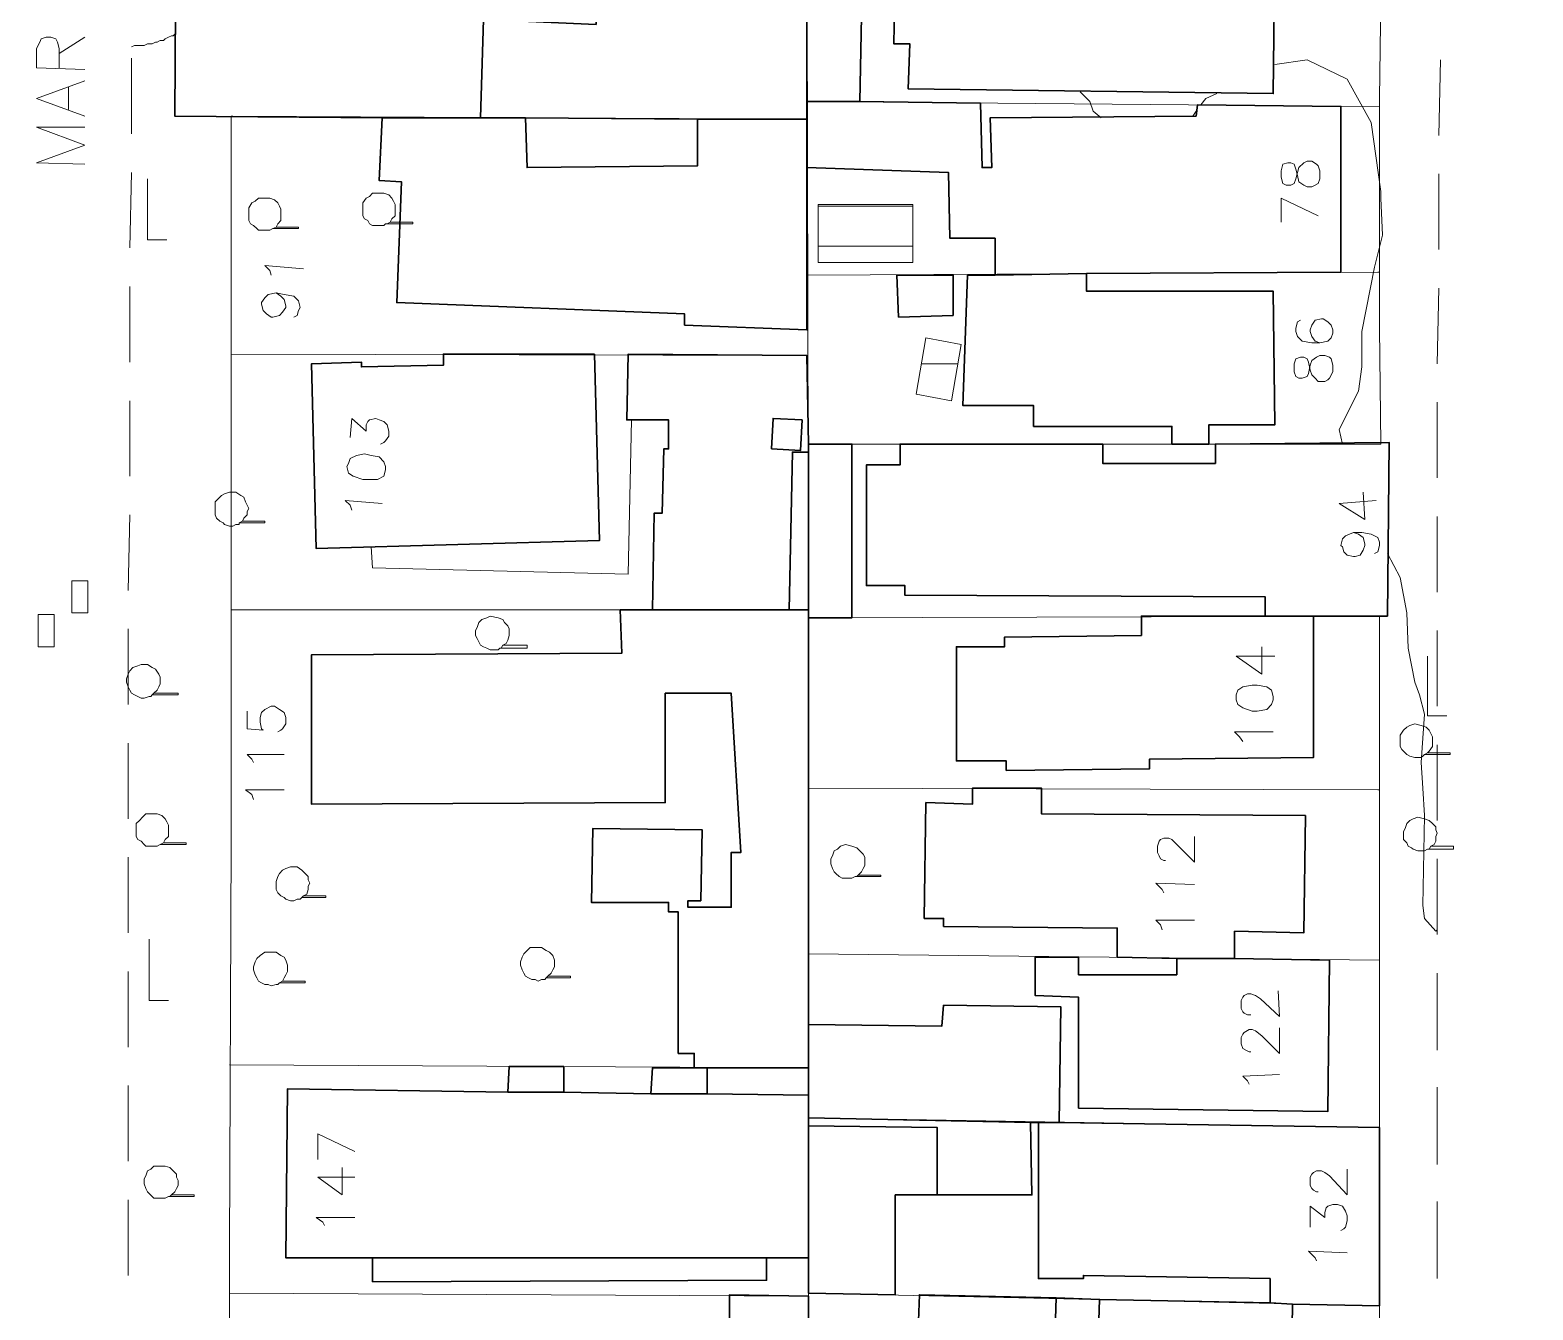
# Model space of a CAD drawing. Extents: x -2391 to 32076, y -11492 to 5852.
# Drawn here: x 4446.3 to 4525.4, y -1587.4 to -1520 of the extents above; entities that cross this region are included whole.
import ezdxf

# ---------------------------------------------------------------- set-up
doc = ezdxf.new("R2010")
doc.units = 0
doc.header["$LTSCALE"] = 7
for name, color, linetype in [('ALVE-CT', 3, 'CONTINUOUS'), ('PDF2_A101 - EDIFICACAO', 7, 'CONTINUOUS'), ('PDF2_A103 - PROJECAO_1', 7, 'CONTINUOUS'), ('PDF2_A112 - PRISMA_VENTILACAO', 7, 'CONTINUOUS'), ('PDF2_A118 - PISCINA', 7, 'CONTINUOUS'), ('PDF2_A123 - N DE PORTA', 7, 'CONTINUOUS'), ('PDF2_A124 - MURO', 7, 'CONTINUOUS'), ('PDF2_C301 - MEIO_FIO_2D', 7, 'CONTINUOUS'), ('PDF2_C307 - TXT_NOME_LOGRADOURO', 7, 'CONTINUOUS'), ('PDF2_C317 - BOCA_LOBO', 7, 'CONTINUOUS'), ('PDF2_F601 - LIMITE_VEGETACAO', 7, 'CONTINUOUS'), ('PDF2_F602 - ARVORE_ISOLADA', 7, 'CONTINUOUS'), ('PDF2_I903 - POSTE', 7, 'CONTINUOUS'), ('PDF2_N1402 - CURVA_INTERMEDIARIA', 7, 'CONTINUOUS')]:
    doc.layers.add(name, color=color, linetype=linetype)

msp = doc.modelspace()

# ---------------------------------------------------------------- linework, layer by layer
at = {"layer": 'ALVE-CT'}
msp.add_circle((4550.796, -1271.53), 500, dxfattribs=at)
at = {"layer": 'PDF2_A101 - EDIFICACAO', "lineweight": 30}
for points in [[(4487.215, -1523.746), (4487.215, -1524.677), (4481.458, -1524.677), (4472.398, -1524.592), (4470.028, -1524.592), (4464.863, -1524.592), (4453.941, -1524.508), (4454.026, -1510.199), (4460.799, -1510.199), (4469.52, -1510.199), (4475.362, -1510.199), (4487.215, -1510.284), (4487.215, -1510.623), (4487.215, -1513.247), (4487.215, -1514.771)], [(4490.178, -1514.771), (4490.009, -1523.746), (4487.215, -1523.746), (4487.215, -1514.771)], [(4494.665, -1514.856), (4498.475, -1514.856), (4498.475, -1515.618), (4511.852, -1515.787), (4511.768, -1523.323), (4492.549, -1523.069), (4492.633, -1520.698), (4491.787, -1520.698), (4491.871, -1516.888), (4492.887, -1516.888), (4492.887, -1515.872), (4493.311, -1515.872), (4493.395, -1514.771)], [(4490.009, -1523.746), (4496.359, -1523.831), (4496.443, -1527.217), (4496.951, -1527.217), (4496.867, -1524.592), (4507.704, -1524.508), (4507.788, -1523.915), (4515.324, -1524), (4515.324, -1532.72), (4501.946, -1532.805), (4497.121, -1532.89), (4497.121, -1530.942), (4494.75, -1530.942), (4494.665, -1527.471), (4487.215, -1527.217), (4487.215, -1524.677), (4487.215, -1523.746)], [(4470.028, -1524.592), (4472.398, -1524.592), (4472.483, -1527.217), (4481.458, -1527.132), (4481.458, -1524.677), (4487.215, -1524.677), (4487.215, -1527.217), (4487.215, -1535.768), (4480.78, -1535.514), (4480.78, -1534.922), (4465.625, -1534.329), (4465.879, -1527.979), (4464.694, -1527.894), (4464.863, -1524.592)], [(4494.919, -1535.006), (4492.041, -1535.091), (4491.956, -1532.89), (4494.919, -1532.89)], [(4497.121, -1532.89), (4501.946, -1532.805), (4501.946, -1533.736), (4511.768, -1533.736), (4511.852, -1540.763), (4508.381, -1540.763), (4508.381, -1541.779), (4506.434, -1541.779), (4506.434, -1540.848), (4499.153, -1540.848), (4499.153, -1539.748), (4495.427, -1539.748), (4495.681, -1532.89)], [(4476.039, -1537.038), (4476.293, -1546.859), (4461.392, -1547.283), (4461.138, -1537.546), (4463.763, -1537.462), (4463.763, -1537.716), (4468.08, -1537.631), (4468.08, -1537.038)], [(4487.299, -1541.779), (4487.299, -1542.203), (4486.453, -1542.203), (4486.283, -1550.5), (4479.087, -1550.5), (4479.172, -1545.42), (4479.595, -1545.42), (4479.68, -1542.033), (4479.934, -1542.033), (4479.934, -1540.509), (4477.732, -1540.509), (4477.817, -1537.038), (4487.215, -1537.123)], [(4485.352, -1542.033), (4486.876, -1542.118), (4486.961, -1540.509), (4485.437, -1540.425)], [(4487.299, -1550.923), (4487.299, -1550.754), (4487.299, -1550.5), (4487.299, -1542.203), (4487.299, -1541.779), (4489.585, -1541.779), (4489.585, -1550.923)], [(4513.884, -1550.839), (4511.344, -1550.839), (4511.344, -1549.823), (4492.379, -1549.738), (4492.379, -1549.23), (4490.347, -1549.23), (4490.347, -1542.88), (4492.125, -1542.88), (4492.125, -1541.779), (4502.793, -1541.779), (4502.793, -1542.795), (4508.72, -1542.795), (4508.72, -1541.779), (4517.863, -1541.695), (4517.779, -1550.839)], [(4479.087, -1550.5), (4486.283, -1550.5), (4487.299, -1550.5), (4487.299, -1550.754), (4487.299, -1550.923), (4487.299, -1572.344), (4487.299, -1574.629), (4481.966, -1574.629), (4481.288, -1574.629), (4481.288, -1573.867), (4480.442, -1573.867), (4480.442, -1566.417), (4479.934, -1566.417), (4479.934, -1565.909), (4475.87, -1565.909), (4475.954, -1562.014), (4481.712, -1562.099), (4481.627, -1565.824), (4480.95, -1565.824), (4480.95, -1566.163), (4483.236, -1566.163), (4483.236, -1563.284), (4483.744, -1563.284), (4483.236, -1554.903), (4479.764, -1554.903), (4479.764, -1560.66), (4461.138, -1560.744), (4461.138, -1552.871), (4477.478, -1552.786), (4477.394, -1550.5)], [(4511.344, -1550.839), (4513.884, -1550.839), (4513.884, -1558.289), (4505.248, -1558.374), (4505.248, -1558.882), (4497.713, -1558.966), (4497.713, -1558.458), (4495.089, -1558.458), (4495.089, -1552.447), (4497.629, -1552.447), (4497.629, -1551.939), (4504.825, -1551.855), (4504.825, -1550.839)], [(4509.736, -1568.872), (4506.688, -1568.872), (4503.555, -1568.788), (4503.555, -1567.264), (4494.411, -1567.179), (4494.411, -1566.756), (4493.395, -1566.756), (4493.48, -1560.66), (4495.935, -1560.744), (4495.935, -1559.898), (4499.576, -1559.898), (4499.576, -1561.252), (4513.461, -1561.337), (4513.376, -1567.518), (4509.736, -1567.433)], [(4506.688, -1568.872), (4509.736, -1568.872), (4514.731, -1568.957), (4514.646, -1576.915), (4501.523, -1576.746), (4501.523, -1570.904), (4499.237, -1570.82), (4499.237, -1568.788), (4501.523, -1568.788), (4501.523, -1569.719), (4506.688, -1569.719)], [(4500.507, -1577.508), (4499.407, -1577.508), (4498.983, -1577.508), (4487.299, -1577.254), (4487.299, -1576.069), (4487.299, -1574.629), (4487.299, -1572.344), (4494.327, -1572.428), (4494.411, -1571.328), (4500.592, -1571.412)], [(4474.43, -1574.545), (4474.43, -1575.899), (4479.002, -1575.984), (4479.087, -1574.629), (4481.288, -1574.629), (4481.966, -1574.629), (4481.966, -1575.984), (4487.299, -1576.069), (4487.299, -1577.254), (4487.299, -1577.677), (4487.299, -1584.62), (4485.098, -1584.62), (4485.098, -1585.805), (4464.355, -1585.89), (4464.355, -1584.62), (4459.783, -1584.62), (4459.868, -1575.73), (4471.467, -1575.899), (4471.552, -1574.545)], [(4498.983, -1577.508), (4499.068, -1581.318), (4494.073, -1581.318), (4491.871, -1581.318), (4491.871, -1586.567), (4487.299, -1586.483), (4487.299, -1584.62), (4487.299, -1577.677), (4487.299, -1577.254)], [(4500.507, -1577.508), (4517.356, -1577.762), (4517.356, -1587.16), (4512.784, -1587.075), (4511.598, -1586.991), (4511.598, -1585.721), (4501.777, -1585.551), (4501.777, -1585.721), (4499.407, -1585.721), (4499.407, -1577.508)], [(4487.299, -1595.626), (4487.299, -1598.251), (4481.966, -1598.336), (4479.002, -1598.336), (4479.002, -1594.272), (4480.018, -1594.272), (4480.018, -1588.091), (4483.151, -1588.091), (4483.151, -1586.567), (4487.299, -1586.652)], [(4511.598, -1586.991), (4512.784, -1587.075), (4512.699, -1592.917), (4517.356, -1593.002), (4517.356, -1595.88), (4512.022, -1595.88), (4505.248, -1595.796), (4505.248, -1594.949), (4497.713, -1594.695), (4497.629, -1595.711), (4492.803, -1595.711), (4493.141, -1586.567), (4500.338, -1586.737), (4500.253, -1589.531), (4502.539, -1589.531), (4502.624, -1586.821)]]:
    msp.add_lwpolyline(points, close=True, dxfattribs=at)
at = {"layer": 'PDF2_A103 - PROJECAO_1', "lineweight": 30}
for points in [[(4469.52, -1510.199), (4475.362, -1510.199), (4487.215, -1510.284), (4487.215, -1510.623), (4487.215, -1513.247), (4487.215, -1514.771), (4487.215, -1523.746), (4487.215, -1524.677), (4481.458, -1524.677), (4472.398, -1524.592), (4470.028, -1524.592), (4470.197, -1519.428), (4476.124, -1519.682), (4476.378, -1513.925), (4460.715, -1513.332), (4460.799, -1510.199)], [(4471.467, -1575.899), (4474.43, -1575.899), (4479.002, -1575.984), (4481.966, -1575.984), (4487.299, -1576.069), (4487.299, -1577.254), (4487.299, -1577.677), (4487.299, -1584.62), (4485.098, -1584.62), (4464.355, -1584.62), (4459.783, -1584.62), (4459.868, -1575.73)], [(4494.073, -1581.318), (4491.871, -1581.318), (4491.871, -1586.567), (4487.299, -1586.483), (4487.299, -1584.62), (4487.299, -1577.677), (4494.073, -1577.762)]]:
    msp.add_lwpolyline(points, close=True, dxfattribs=at)
at = {"layer": 'PDF2_A112 - PRISMA_VENTILACAO', "lineweight": 30}
for points in [[(4485.352, -1542.033), (4485.437, -1540.425), (4486.961, -1540.509), (4486.876, -1542.118)], [(4500.338, -1586.737), (4502.624, -1586.821), (4502.539, -1589.531), (4500.253, -1589.531)]]:
    msp.add_lwpolyline(points, close=True, dxfattribs=at)
at = {"layer": 'PDF2_A118 - PISCINA', "lineweight": 9}
for points in [[(4487.807, -1529.164), (4492.803, -1529.164), (4492.803, -1532.212), (4487.807, -1532.212)], [(4492.972, -1539.155), (4493.48, -1536.192), (4495.343, -1536.53), (4494.835, -1539.494)]]:
    msp.add_lwpolyline(points, close=True, dxfattribs=at)
for points in [[(4487.807, -1529.249), (4492.803, -1529.249)], [(4487.807, -1531.366), (4492.803, -1531.366)], [(4493.226, -1537.546), (4495.173, -1537.546)]]:
    msp.add_lwpolyline(points, dxfattribs=at)
at = {"layer": 'PDF2_A123 - N DE PORTA', "lineweight": 9}
for points in [[(4512.191, -1527.725), (4512.276, -1528.064), (4512.445, -1528.148), (4512.699, -1528.148), (4512.868, -1528.064), (4512.953, -1527.81), (4513.038, -1527.471), (4513.122, -1527.217), (4513.376, -1526.963), (4513.546, -1526.878), (4513.8, -1526.878), (4514.054, -1527.048), (4514.138, -1527.132), (4514.223, -1527.386), (4514.223, -1527.81), (4514.138, -1528.064), (4513.969, -1528.148), (4513.8, -1528.233), (4513.546, -1528.233), (4513.376, -1528.148), (4513.122, -1527.979), (4513.038, -1527.64), (4512.953, -1527.302), (4512.868, -1527.048), (4512.699, -1526.963), (4512.53, -1526.963), (4512.276, -1527.048), (4512.191, -1527.386)], [(4512.868, -1537.97), (4512.953, -1538.224), (4513.122, -1538.308), (4513.292, -1538.308), (4513.546, -1538.224), (4513.63, -1538.054), (4513.715, -1537.631), (4513.8, -1537.377), (4514.054, -1537.208), (4514.223, -1537.123), (4514.477, -1537.123), (4514.731, -1537.208), (4514.816, -1537.292), (4514.9, -1537.631), (4514.9, -1537.97), (4514.731, -1538.308), (4514.646, -1538.393), (4514.477, -1538.478), (4514.138, -1538.478), (4513.969, -1538.308), (4513.8, -1538.139), (4513.715, -1537.885), (4513.63, -1537.462), (4513.546, -1537.292), (4513.376, -1537.208), (4513.207, -1537.208), (4512.953, -1537.292), (4512.868, -1537.546)], [(4463.001, -1542.965), (4463.085, -1543.303), (4463.339, -1543.473), (4463.847, -1543.642), (4464.101, -1543.642), (4464.609, -1543.642), (4464.948, -1543.473), (4465.033, -1543.134), (4465.033, -1542.965), (4464.948, -1542.711), (4464.694, -1542.457), (4464.271, -1542.372), (4463.932, -1542.287), (4463.509, -1542.372), (4463.17, -1542.541), (4463.085, -1542.795)], [(4509.82, -1555.241), (4509.905, -1555.495), (4510.159, -1555.665), (4510.667, -1555.834), (4510.921, -1555.834), (4511.429, -1555.749), (4511.683, -1555.495), (4511.768, -1555.241), (4511.768, -1555.072), (4511.683, -1554.733), (4511.429, -1554.564), (4510.921, -1554.479), (4510.667, -1554.479), (4510.159, -1554.564), (4509.905, -1554.733), (4509.82, -1554.987)]]:
    msp.add_lwpolyline(points, close=True, dxfattribs=at)
for points in [[(4514.138, -1529.757), (4512.191, -1528.826), (4512.191, -1530.096)], [(4459.021, -1532.89), (4458.937, -1532.636), (4458.683, -1532.382), (4460.715, -1532.551)], [(4459.275, -1533.821), (4459.529, -1533.99), (4459.699, -1534.16), (4459.783, -1534.498), (4459.783, -1534.583), (4459.614, -1534.837), (4459.445, -1535.006), (4459.106, -1535.091), (4459.021, -1535.091), (4458.767, -1534.922), (4458.598, -1534.752), (4458.513, -1534.414), (4458.513, -1534.329), (4458.683, -1534.075), (4458.852, -1533.906), (4459.275, -1533.821), (4459.699, -1533.906), (4460.207, -1533.99), (4460.461, -1534.244), (4460.545, -1534.583), (4460.461, -1534.752), (4460.376, -1535.006), (4460.207, -1535.091)], [(4513.207, -1535.26), (4513.038, -1535.345), (4512.953, -1535.684), (4512.953, -1535.853), (4513.038, -1536.107), (4513.292, -1536.361), (4513.8, -1536.446), (4514.223, -1536.446), (4514.646, -1536.361), (4514.816, -1536.192), (4514.9, -1535.938), (4514.9, -1535.768), (4514.816, -1535.514), (4514.646, -1535.345), (4514.392, -1535.176), (4514.308, -1535.176), (4513.969, -1535.26), (4513.8, -1535.514), (4513.715, -1535.768), (4513.715, -1535.853), (4513.8, -1536.107), (4513.969, -1536.361), (4514.223, -1536.446)], [(4463.17, -1541.441), (4463.255, -1540.425), (4464.017, -1541.102), (4464.017, -1540.763), (4464.101, -1540.594), (4464.186, -1540.509), (4464.525, -1540.425), (4464.694, -1540.509), (4464.948, -1540.594), (4465.117, -1540.763), (4465.202, -1541.102), (4465.202, -1541.356), (4465.033, -1541.61), (4464.948, -1541.695), (4464.779, -1541.779)], [(4517.186, -1544.743), (4515.239, -1544.912), (4516.594, -1545.759), (4516.509, -1544.319)], [(4463.255, -1545.251), (4463.17, -1544.997), (4462.916, -1544.743), (4464.863, -1544.912)], [(4516.001, -1546.436), (4516.255, -1546.521), (4516.509, -1546.69), (4516.594, -1547.029), (4516.594, -1547.113), (4516.509, -1547.367), (4516.34, -1547.621), (4516.086, -1547.706), (4516.001, -1547.706), (4515.662, -1547.621), (4515.493, -1547.452), (4515.408, -1547.198), (4515.324, -1547.113), (4515.408, -1546.775), (4515.578, -1546.605), (4516.001, -1546.436), (4516.424, -1546.436), (4516.932, -1546.521), (4517.271, -1546.69), (4517.356, -1546.944), (4517.356, -1547.113), (4517.271, -1547.452), (4517.102, -1547.537)], [(4511.852, -1552.955), (4509.82, -1552.955), (4511.175, -1553.887), (4511.175, -1552.447)], [(4457.751, -1555.834), (4457.751, -1556.765), (4458.598, -1556.85), (4458.513, -1556.765), (4458.429, -1556.427), (4458.429, -1556.173), (4458.513, -1555.919), (4458.683, -1555.749), (4459.021, -1555.58), (4459.191, -1555.58), (4459.445, -1555.749), (4459.699, -1555.919), (4459.783, -1556.173), (4459.783, -1556.511), (4459.614, -1556.765), (4459.529, -1556.85), (4459.36, -1556.935)], [(4510.159, -1557.442), (4509.99, -1557.188), (4509.736, -1556.935), (4511.768, -1556.935)], [(4458.09, -1558.543), (4458.005, -1558.374), (4457.751, -1558.12), (4459.699, -1558.12)], [(4458.09, -1560.49), (4458.005, -1560.236), (4457.667, -1559.982), (4459.699, -1559.982)], [(4506.095, -1563.708), (4506.01, -1563.708), (4505.841, -1563.623), (4505.756, -1563.454), (4505.672, -1563.284), (4505.672, -1562.946), (4505.756, -1562.692), (4505.841, -1562.607), (4506.01, -1562.522), (4506.264, -1562.522), (4506.434, -1562.607), (4506.688, -1562.861), (4507.619, -1563.792), (4507.619, -1562.438)], [(4506.01, -1565.401), (4505.926, -1565.232), (4505.587, -1564.893), (4507.619, -1564.978)], [(4505.926, -1567.348), (4505.841, -1567.094), (4505.587, -1566.84), (4507.619, -1566.84)], [(4510.582, -1571.836), (4510.413, -1571.836), (4510.244, -1571.751), (4510.159, -1571.666), (4510.074, -1571.497), (4510.074, -1571.074), (4510.159, -1570.904), (4510.244, -1570.82), (4510.413, -1570.735), (4510.582, -1570.735), (4510.836, -1570.82), (4511.09, -1570.989), (4512.106, -1571.92), (4512.022, -1570.566)], [(4510.582, -1573.783), (4510.498, -1573.783), (4510.328, -1573.698), (4510.159, -1573.613), (4510.074, -1573.36), (4510.074, -1573.021), (4510.159, -1572.852), (4510.244, -1572.767), (4510.498, -1572.598), (4510.667, -1572.598), (4510.836, -1572.682), (4511.175, -1572.936), (4512.106, -1573.867), (4512.106, -1572.513)], [(4510.498, -1575.476), (4510.413, -1575.307), (4510.159, -1575.053), (4512.106, -1574.968)], [(4463.424, -1579.032), (4461.477, -1578.101), (4461.477, -1579.455)], [(4463.424, -1580.387), (4461.477, -1580.387), (4462.747, -1581.318), (4462.747, -1579.879)], [(4514.138, -1581.149), (4514.054, -1581.149), (4513.884, -1581.064), (4513.8, -1580.979), (4513.715, -1580.81), (4513.715, -1580.387), (4513.8, -1580.217), (4513.884, -1580.133), (4514.054, -1580.048), (4514.308, -1580.048), (4514.477, -1580.133), (4514.731, -1580.302), (4515.662, -1581.318), (4515.662, -1579.963)], [(4513.715, -1583.011), (4513.715, -1581.911), (4514.477, -1582.503), (4514.477, -1582.249), (4514.562, -1581.995), (4514.646, -1581.911), (4514.9, -1581.826), (4515.154, -1581.826), (4515.408, -1581.911), (4515.578, -1582.165), (4515.662, -1582.419), (4515.662, -1582.673), (4515.578, -1583.011), (4515.493, -1583.096), (4515.324, -1583.181)], [(4461.815, -1582.927), (4461.731, -1582.757), (4461.392, -1582.503), (4463.424, -1582.503)], [(4514.054, -1584.789), (4513.969, -1584.62), (4513.63, -1584.281), (4515.662, -1584.366)]]:
    msp.add_lwpolyline(points, dxfattribs=at)
at = {"layer": 'PDF2_A124 - MURO', "lineweight": 9}
for points in [[(4487.13, -1647.018), (4487.13, -1638.213), (4487.299, -1600.283), (4487.299, -1550.754), (4487.215, -1510.623), (4487.045, -1496.653), (4483.236, -1496.484), (4484.759, -1478.365), (4485.183, -1473.455), (4485.267, -1471.762), (4486.029, -1461.432), (4486.707, -1453.135), (4487.215, -1445.515)], [(4496.697, -1484.461), (4517.525, -1485.223), (4517.525, -1485.308), (4517.525, -1485.562), (4517.525, -1487.848), (4517.525, -1497.33), (4517.44, -1503.257), (4517.44, -1514.941), (4517.44, -1518.327), (4517.356, -1523.577), (4517.356, -1524.084), (4517.356, -1528.148), (4517.356, -1532.72), (4517.356, -1535.684), (4517.44, -1541.779), (4487.299, -1541.779)], [(4487.215, -1523.746), (4517.356, -1524)], [(4456.82, -1594.695), (4456.82, -1586.229), (4456.82, -1584.112), (4456.905, -1562.776), (4456.905, -1562.353), (4456.905, -1557.273), (4456.905, -1536.954), (4456.905, -1529.842), (4456.905, -1524.508), (4456.989, -1524.508), (4487.215, -1524.677)], [(4517.356, -1532.72), (4517.271, -1532.72), (4487.215, -1532.89)], [(4456.905, -1537.038), (4487.215, -1537.123)], [(4477.986, -1540.509), (4477.817, -1548.637), (4464.355, -1548.299), (4464.271, -1547.198)], [(4456.905, -1550.5), (4487.299, -1550.5)], [(4487.299, -1550.923), (4517.356, -1550.839), (4517.356, -1554.141), (4517.356, -1559.898), (4517.356, -1559.982), (4517.356, -1561.591), (4517.356, -1590.377), (4517.356, -1595.965), (4517.356, -1596.134), (4517.356, -1600.283), (4517.356, -1604.432)], [(4487.299, -1559.898), (4517.271, -1559.982), (4517.356, -1559.982)], [(4487.299, -1568.618), (4517.356, -1568.957)], [(4456.82, -1574.46), (4487.299, -1574.629)], [(4487.299, -1577.254), (4517.356, -1577.762)], [(4456.82, -1586.483), (4487.299, -1586.652)], [(4517.356, -1587.16), (4487.299, -1586.483)]]:
    msp.add_lwpolyline(points, dxfattribs=at)
at = {"layer": 'PDF2_C301 - MEIO_FIO_2D', "lineweight": 9}
for points in [[(4451.655, -1525.439), (4451.655, -1521.46)], [(4520.573, -1521.545), (4520.488, -1525.524)], [(4451.571, -1531.45), (4451.655, -1527.471)], [(4520.488, -1527.556), (4520.488, -1531.535)], [(4451.571, -1537.462), (4451.571, -1533.482)], [(4520.488, -1533.567), (4520.403, -1537.546)], [(4451.571, -1543.473), (4451.571, -1539.494)], [(4520.403, -1539.578), (4520.403, -1543.557)], [(4451.486, -1549.484), (4451.571, -1545.505)], [(4520.403, -1545.589), (4520.403, -1549.569)], [(4451.486, -1555.495), (4451.486, -1551.516)], [(4520.403, -1551.601), (4520.403, -1555.58)], [(4451.486, -1561.506), (4451.486, -1557.527)], [(4520.403, -1557.612), (4520.403, -1561.591)], [(4451.486, -1567.518), (4451.486, -1563.538)], [(4520.403, -1563.623), (4520.403, -1567.602)], [(4451.486, -1573.529), (4451.486, -1569.55)], [(4520.403, -1569.634), (4520.403, -1573.698)], [(4451.486, -1579.54), (4451.486, -1575.561)], [(4520.403, -1575.645), (4520.403, -1579.709)], [(4451.486, -1585.551), (4451.486, -1581.572)], [(4520.403, -1581.657), (4520.403, -1585.721)]]:
    msp.add_lwpolyline(points, dxfattribs=at)
at = {"layer": 'PDF2_C307 - TXT_NOME_LOGRADOURO', "lineweight": 9}
for points in [[(4449.2, -1522.053), (4446.66, -1521.968), (4446.66, -1520.952), (4446.83, -1520.613), (4446.914, -1520.444), (4447.168, -1520.359), (4447.422, -1520.359), (4447.676, -1520.444), (4447.761, -1520.613), (4447.846, -1520.952), (4447.846, -1521.968)], [(4447.846, -1521.206), (4449.2, -1520.359)], [(4449.2, -1524.508), (4446.66, -1523.577), (4449.2, -1522.645)], [(4448.354, -1524.169), (4448.354, -1522.984)], [(4449.2, -1527.048), (4446.66, -1526.963), (4449.2, -1526.032), (4446.66, -1525.1), (4449.2, -1525.1)]]:
    msp.add_lwpolyline(points, dxfattribs=at)
at = {"layer": 'PDF2_C317 - BOCA_LOBO', "lineweight": 9}
for points in [[(4449.37, -1550.669), (4449.37, -1548.976), (4448.523, -1548.976), (4448.523, -1550.669)], [(4447.592, -1552.447), (4447.592, -1550.754), (4446.745, -1550.754), (4446.745, -1552.447)]]:
    msp.add_lwpolyline(points, close=True, dxfattribs=at)
at = {"layer": 'PDF2_F601 - LIMITE_VEGETACAO', "lineweight": 9}
msp.add_lwpolyline([(4453.941, -1520.19), (4453.857, -1520.275), (4453.772, -1520.275), (4453.603, -1520.359), (4453.433, -1520.444), (4453.349, -1520.529), (4453.179, -1520.529), (4453.01, -1520.613), (4452.925, -1520.613), (4452.756, -1520.698), (4452.671, -1520.698), (4452.502, -1520.698), (4452.333, -1520.783), (4452.248, -1520.783), (4452.079, -1520.783), (4451.909, -1520.783), (4451.825, -1520.783), (4451.655, -1520.867)], dxfattribs=at)
at = {"layer": 'PDF2_F602 - ARVORE_ISOLADA', "lineweight": 9}
for points in [[(4459.275, -1530.35), (4459.106, -1530.434), (4458.937, -1530.519), (4458.767, -1530.519), (4458.598, -1530.519), (4458.344, -1530.519), (4458.259, -1530.434), (4458.09, -1530.265), (4457.921, -1530.18), (4457.836, -1530.011), (4457.836, -1529.757), (4457.836, -1529.503), (4457.836, -1529.334), (4458.005, -1529.08), (4458.175, -1528.995), (4458.344, -1528.826), (4458.598, -1528.826), (4458.937, -1528.826), (4459.191, -1528.91), (4459.36, -1529.08), (4459.445, -1529.249), (4459.529, -1529.418), (4459.529, -1529.588), (4459.529, -1529.842), (4459.529, -1530.011), (4459.36, -1530.18), (4459.275, -1530.35), (4459.106, -1530.434), (4460.461, -1530.434), (4460.461, -1530.35)], [(4465.287, -1530.096), (4465.117, -1530.18), (4465.033, -1530.18), (4464.948, -1530.265), (4464.779, -1530.265), (4464.609, -1530.265), (4464.355, -1530.265), (4464.186, -1530.18), (4464.101, -1530.011), (4463.932, -1529.926), (4463.847, -1529.757), (4463.847, -1529.503), (4463.847, -1529.249), (4463.847, -1529.08), (4464.017, -1528.826), (4464.186, -1528.741), (4464.355, -1528.572), (4464.609, -1528.572), (4464.948, -1528.572), (4465.202, -1528.656), (4465.371, -1528.826), (4465.456, -1528.995), (4465.541, -1529.164), (4465.541, -1529.334), (4465.541, -1529.588), (4465.541, -1529.757), (4465.371, -1529.926), (4465.287, -1530.096), (4465.117, -1530.18), (4466.472, -1530.18), (4466.472, -1530.096)], [(4457.497, -1545.843), (4457.328, -1545.928), (4457.328, -1546.013), (4457.159, -1546.013), (4456.989, -1546.097), (4456.82, -1546.097), (4456.566, -1546.013), (4456.481, -1545.928), (4456.312, -1545.843), (4456.143, -1545.674), (4456.058, -1545.505), (4456.058, -1545.251), (4456.058, -1545.081), (4456.058, -1544.827), (4456.227, -1544.658), (4456.397, -1544.489), (4456.566, -1544.404), (4456.82, -1544.319), (4457.159, -1544.319), (4457.413, -1544.489), (4457.582, -1544.573), (4457.667, -1544.827), (4457.751, -1544.997), (4457.836, -1545.166), (4457.751, -1545.335), (4457.751, -1545.505), (4457.582, -1545.674), (4457.497, -1545.843), (4457.328, -1545.928), (4458.683, -1545.928), (4458.683, -1545.843)], [(4471.213, -1552.363), (4471.128, -1552.532), (4471.044, -1552.532), (4470.959, -1552.617), (4470.705, -1552.617), (4470.536, -1552.617), (4470.366, -1552.532), (4470.197, -1552.447), (4470.028, -1552.363), (4469.943, -1552.193), (4469.858, -1552.024), (4469.774, -1551.855), (4469.774, -1551.601), (4469.858, -1551.431), (4469.943, -1551.177), (4470.112, -1551.008), (4470.366, -1550.923), (4470.536, -1550.839), (4470.959, -1550.923), (4471.213, -1551.008), (4471.298, -1551.177), (4471.467, -1551.347), (4471.552, -1551.516), (4471.552, -1551.685), (4471.552, -1551.855), (4471.467, -1552.109), (4471.382, -1552.278), (4471.213, -1552.363), (4471.128, -1552.532), (4472.483, -1552.532), (4472.483, -1552.363)], [(4452.841, -1554.903), (4452.756, -1554.987), (4452.671, -1555.072), (4452.587, -1555.072), (4452.333, -1555.157), (4452.163, -1555.157), (4451.994, -1555.072), (4451.825, -1554.987), (4451.655, -1554.903), (4451.571, -1554.733), (4451.486, -1554.564), (4451.402, -1554.31), (4451.402, -1554.141), (4451.486, -1553.887), (4451.571, -1553.717), (4451.74, -1553.548), (4451.994, -1553.463), (4452.163, -1553.379), (4452.502, -1553.379), (4452.756, -1553.548), (4452.925, -1553.633), (4453.095, -1553.887), (4453.179, -1554.056), (4453.179, -1554.225), (4453.179, -1554.395), (4453.095, -1554.564), (4453.01, -1554.733), (4452.841, -1554.903), (4452.756, -1554.987), (4454.111, -1554.987), (4454.111, -1554.903)], [(4519.895, -1558.035), (4519.726, -1558.12), (4519.641, -1558.204), (4519.557, -1558.289), (4519.387, -1558.289), (4519.218, -1558.289), (4518.964, -1558.204), (4518.795, -1558.12), (4518.71, -1558.035), (4518.541, -1557.866), (4518.456, -1557.696), (4518.456, -1557.527), (4518.456, -1557.273), (4518.456, -1557.104), (4518.625, -1556.85), (4518.795, -1556.681), (4518.964, -1556.596), (4519.218, -1556.511), (4519.557, -1556.596), (4519.811, -1556.681), (4519.98, -1556.85), (4520.065, -1557.019), (4520.149, -1557.188), (4520.149, -1557.358), (4520.149, -1557.527), (4520.149, -1557.696), (4519.98, -1557.95), (4519.895, -1558.035), (4519.726, -1558.12), (4521.081, -1558.12), (4521.081, -1558.035)], [(4453.349, -1562.776), (4453.179, -1562.861), (4453.01, -1562.946), (4452.841, -1562.946), (4452.671, -1562.946), (4452.417, -1562.946), (4452.333, -1562.861), (4452.163, -1562.692), (4451.994, -1562.607), (4451.909, -1562.438), (4451.909, -1562.184), (4451.909, -1562.014), (4451.909, -1561.76), (4452.079, -1561.591), (4452.248, -1561.422), (4452.417, -1561.252), (4452.671, -1561.252), (4453.01, -1561.252), (4453.264, -1561.337), (4453.433, -1561.506), (4453.518, -1561.676), (4453.603, -1561.845), (4453.603, -1562.099), (4453.603, -1562.268), (4453.603, -1562.438), (4453.433, -1562.607), (4453.349, -1562.776), (4453.179, -1562.861), (4454.534, -1562.861), (4454.534, -1562.776)], [(4520.065, -1562.946), (4519.98, -1563.115), (4519.895, -1563.115), (4519.726, -1563.2), (4519.557, -1563.2), (4519.387, -1563.2), (4519.133, -1563.115), (4519.049, -1563.03), (4518.879, -1562.946), (4518.795, -1562.776), (4518.625, -1562.607), (4518.625, -1562.438), (4518.625, -1562.184), (4518.71, -1562.014), (4518.795, -1561.76), (4518.964, -1561.591), (4519.133, -1561.506), (4519.387, -1561.422), (4519.726, -1561.506), (4519.98, -1561.591), (4520.149, -1561.76), (4520.319, -1561.93), (4520.319, -1562.099), (4520.403, -1562.268), (4520.319, -1562.438), (4520.319, -1562.692), (4520.234, -1562.861), (4520.065, -1562.946), (4519.98, -1563.115), (4521.25, -1563.115), (4521.25, -1562.946)], [(4489.924, -1564.47), (4489.839, -1564.554), (4489.755, -1564.554), (4489.585, -1564.639), (4489.416, -1564.639), (4489.247, -1564.639), (4489.077, -1564.639), (4488.908, -1564.554), (4488.739, -1564.385), (4488.654, -1564.3), (4488.569, -1564.131), (4488.485, -1563.877), (4488.485, -1563.623), (4488.569, -1563.454), (4488.654, -1563.2), (4488.823, -1563.115), (4488.993, -1562.946), (4489.247, -1562.861), (4489.585, -1562.946), (4489.839, -1563.03), (4490.009, -1563.2), (4490.178, -1563.369), (4490.263, -1563.538), (4490.263, -1563.708), (4490.263, -1563.962), (4490.178, -1564.131), (4490.093, -1564.3), (4489.924, -1564.47), (4489.839, -1564.554), (4491.109, -1564.554), (4491.109, -1564.47)], [(4460.715, -1565.57), (4460.63, -1565.655), (4460.545, -1565.74), (4460.376, -1565.74), (4460.207, -1565.824), (4460.037, -1565.824), (4459.783, -1565.74), (4459.699, -1565.655), (4459.529, -1565.57), (4459.36, -1565.401), (4459.275, -1565.232), (4459.275, -1565.062), (4459.275, -1564.808), (4459.36, -1564.554), (4459.445, -1564.385), (4459.614, -1564.216), (4459.783, -1564.131), (4460.037, -1564.046), (4460.376, -1564.046), (4460.63, -1564.216), (4460.799, -1564.385), (4460.969, -1564.554), (4460.969, -1564.724), (4461.053, -1564.893), (4460.969, -1565.062), (4460.969, -1565.232), (4460.884, -1565.486), (4460.715, -1565.57), (4460.63, -1565.655), (4461.9, -1565.655), (4461.9, -1565.57)], [(4459.614, -1570.058), (4459.445, -1570.142), (4459.36, -1570.227), (4459.275, -1570.227), (4459.021, -1570.312), (4458.852, -1570.227), (4458.683, -1570.227), (4458.513, -1570.142), (4458.344, -1570.058), (4458.259, -1569.888), (4458.175, -1569.719), (4458.09, -1569.465), (4458.09, -1569.296), (4458.175, -1569.042), (4458.259, -1568.872), (4458.429, -1568.703), (4458.683, -1568.534), (4458.852, -1568.534), (4459.275, -1568.534), (4459.529, -1568.703), (4459.699, -1568.788), (4459.783, -1568.957), (4459.868, -1569.211), (4459.868, -1569.38), (4459.868, -1569.55), (4459.783, -1569.719), (4459.699, -1569.888), (4459.614, -1570.058), (4459.445, -1570.142), (4460.799, -1570.142), (4460.799, -1570.058)], [(4473.584, -1569.804), (4473.499, -1569.888), (4473.414, -1569.973), (4473.245, -1569.973), (4473.076, -1570.058), (4472.906, -1569.973), (4472.737, -1569.973), (4472.568, -1569.888), (4472.398, -1569.804), (4472.314, -1569.634), (4472.229, -1569.465), (4472.144, -1569.211), (4472.144, -1569.042), (4472.229, -1568.788), (4472.314, -1568.618), (4472.483, -1568.449), (4472.652, -1568.28), (4472.906, -1568.28), (4473.245, -1568.28), (4473.499, -1568.449), (4473.668, -1568.534), (4473.838, -1568.703), (4473.922, -1568.957), (4473.922, -1569.126), (4473.922, -1569.296), (4473.838, -1569.465), (4473.753, -1569.634), (4473.584, -1569.804), (4473.499, -1569.888), (4474.769, -1569.888), (4474.769, -1569.804)], [(4453.772, -1581.318), (4453.687, -1581.403), (4453.603, -1581.403), (4453.433, -1581.487), (4453.264, -1581.487), (4453.095, -1581.487), (4452.841, -1581.487), (4452.756, -1581.403), (4452.587, -1581.233), (4452.502, -1581.149), (4452.417, -1580.979), (4452.333, -1580.725), (4452.333, -1580.471), (4452.417, -1580.302), (4452.502, -1580.048), (4452.671, -1579.963), (4452.841, -1579.794), (4453.095, -1579.794), (4453.433, -1579.794), (4453.687, -1579.879), (4453.857, -1580.048), (4454.026, -1580.217), (4454.026, -1580.387), (4454.111, -1580.556), (4454.111, -1580.81), (4454.026, -1580.979), (4453.941, -1581.149), (4453.772, -1581.318), (4453.687, -1581.403), (4454.957, -1581.403), (4454.957, -1581.318)]]:
    msp.add_lwpolyline(points, close=True, dxfattribs=at)
at = {"layer": 'PDF2_I903 - POSTE', "lineweight": 9}
for points in [[(4453.518, -1531.027), (4452.502, -1531.027), (4452.502, -1527.81)], [(4520.911, -1556.088), (4519.895, -1556.088), (4519.895, -1552.955)], [(4453.603, -1571.074), (4452.587, -1571.074), (4452.587, -1567.856)]]:
    msp.add_lwpolyline(points, dxfattribs=at)
at = {"layer": 'PDF2_N1402 - CURVA_INTERMEDIARIA', "lineweight": 9}
for points in [[(4515.408, -1541.779), (4515.239, -1541.017), (4516.255, -1538.986), (4516.424, -1537.716), (4516.424, -1535.853), (4517.102, -1532.466), (4517.525, -1530.773), (4517.44, -1528.826), (4517.44, -1528.487), (4516.932, -1524.846), (4515.662, -1522.561), (4513.546, -1521.545), (4511.852, -1521.799)], [(4502.708, -1524.592), (4502.285, -1524.254), (4502.116, -1523.746), (4501.608, -1523.238)], [(4508.804, -1523.323), (4508.212, -1523.577), (4507.958, -1523.915)], [(4507.704, -1524.254), (4507.534, -1524.508)], [(4520.403, -1567.348), (4520.319, -1567.433), (4519.726, -1566.756), (4519.641, -1566.078), (4519.726, -1561.337), (4519.641, -1559.898), (4519.557, -1558.543), (4519.641, -1557.273), (4519.726, -1556.003), (4519.472, -1554.987), (4519.218, -1554.31), (4518.879, -1552.532), (4518.795, -1550.669), (4518.456, -1548.807), (4517.779, -1547.537)]]:
    msp.add_lwpolyline(points, dxfattribs=at)

doc.saveas('drawing.dxf')
